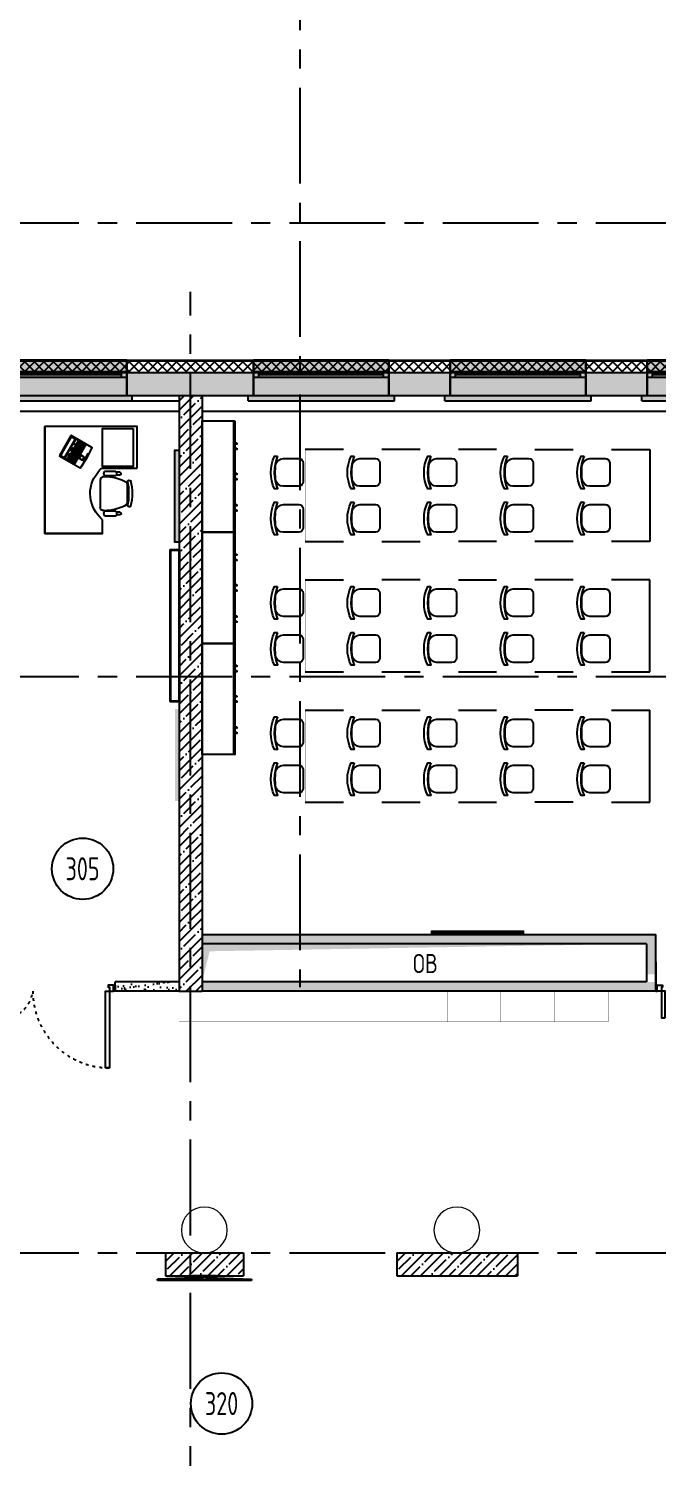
# Model space of a CAD drawing. Header units: millimetres. Extents: x -9318 to 9016603, y 0 to 838141.
# Drawn here: x 95863 to 104070, y 408905 to 427543 of the extents above; entities that cross this region are included whole.
import ezdxf
from ezdxf import colors
from ezdxf.entities.mleader import LeaderData, LeaderLine
from ezdxf.enums import TextEntityAlignment as Align
from ezdxf.math import Vec2, Vec3

# ---------------------------------------------------------------- set-up
doc = ezdxf.new("R2010")
doc.units = ezdxf.units.MM
for name, pattern in [('ACAD_ISO03W100', [30, 12, -18]), ('ADSK_Скрыто', [6, 3, -3]), ('CENTER', [2, 1.25, -0.25, 0.25, -0.25])]:
    doc.linetypes.add(name, pattern=pattern)
for name, color, linetype, lineweight in [('АР_Номер помещения', 1, 'Continuous', 25), ('ТХ_мебель передв', 250, 'Continuous', 13), ('ТХ_ОСНОВНОЙ', 103, 'Continuous', 25)]:
    doc.layers.add(name, color=color, linetype=linetype, lineweight=lineweight)
doc.styles.add('ICOCPEUR', font='isocpeur.ttf')
doc.styles.add('ISOCPEUR', font='isocpeur.ttf', dxfattribs={"width": 0.7})
pattern_1 = [(50, (5759.64, 336407.27), (215.17805, -18.82564), [22.5, -247.5]), (355, (5759.64, 336407.27), (-41.6254, 225.65764), [18, -198]), (100.45144, (5777.57, 336405.7), (173.55265, 206.832), [19.12206, -210.34263]), (46.1842, (5759.64, 336467.27), (320.1724, -49.6558), [33.75, -371.25]), (96.63564, (5786.32, 336463.14), (280.3986, 292.2356), [28.6831, -315.5141]), (351.18416, (5759.64, 336467.27), (280.3986, 292.2356), [27, -297]), (21, (5789.64, 336452.27), (179.07212, -120.78567), [22.5, -247.5]), (326, (5789.64, 336452.27), (72.9946, 217.545), [18, -198]), (71.45144, (5804.56, 336442.2), (252.0667, 96.75935), [19.12206, -210.34263]), (37.5, (5759.64, 336407.274), (3.647957, 99.868156), [0, -195.6, 0, -201, 0, -198.75]), (7.5, (5759.64, 336407.27), (78.92086, 118.32351), [0, -114.6, 0, -191.1, 0, -75.75]), (327.5, (5692.74, 336407.274), (160.14673, -6.76646), [0, -75, 0, -234, 0, -310.5]), (317.5, (5662.74, 336407.27), (174.95585, 30.0315), [0, -97.5, 0, -155.4, 0, -220.5])]

# ---------------------------------------------------------------- blocks, each defined once
blk = doc.blocks.new('Полуторная_на лестницу')
at = {"color": 8}
for points in [[(75, 80), (75, 1080), (125, 1080), (125, 80)], [(1375, 430), (1375, 80), (1425, 80), (1425, 430)]]:
    blk.add_lwpolyline(points, close=True, dxfattribs=at)
for points in [[(0, 0), (0, 80), (20, 80), (20, 0), (0, 0)], [(20, 80), (20, 0), (90, 0), (90, 30), (75, 30), (75, 80), (20, 80)], [(1480, 80), (1480, 0), (1410, 0), (1410, 30), (1425, 30), (1425, 80), (1480, 80)], [(1500, 0), (1500, 80), (1480, 80), (1480, 0), (1500, 0)]]:
    blk.add_lwpolyline(points, dxfattribs=at)
at = {"color": 8, "linetype": 'ACAD_ISO03W100', "ltscale": 3}
for centre, radius, start, end in [((75, 80), 1000, 0, 90), ((1465, 40), 392, 95.9075, 174.0925)]:
    blk.add_arc(centre, radius, start, end, dxfattribs=at)
blk = doc.blocks.new('*U567')
h = blk.add_hatch(color=8)
h.dxf.hatch_style = 1
h.paths.add_polyline_path([(-1840, -310), (70, -310), (70, -240), (0, -240), (0, 220), (-1770, 220), (-1770, -240), (-1840, -240)])
at = {"color": 8, "lineweight": 30}
for p, q in [((-1770, -240), (-1770, 220)), ((0, -240), (0, 220))]:
    blk.add_line(p, q, dxfattribs=at)
at = {"color": 8}
for p, q in [((0, 220), (-1770, 220)), ((-1770, 70), (0, 70)), ((-1770, 0), (0, 0)), ((-1700, 0), (-1700, 70)), ((-1700, 35), (-70, 35)), ((-70, 0), (-70, 70)), ((-1840, -310), (-1840, -240)), ((-1840, -240), (-1770, -240)), ((-1840, -310), (70, -310)), ((0, -240), (70, -240)), ((70, -310), (70, -240))]:
    blk.add_line(p, q, dxfattribs=at)
blk = doc.blocks.new('*U568')
h = blk.add_hatch(color=8)
h.dxf.hatch_style = 1
h.paths.add_polyline_path([(-1840, -310), (70, -310), (70, -240), (0, -240), (0, 220), (-1770, 220), (-1770, -240), (-1840, -240)])
at = {"color": 8, "lineweight": 30}
for p, q in [((-1770, -240), (-1770, 220)), ((0, -240), (0, 220))]:
    blk.add_line(p, q, dxfattribs=at)
at = {"color": 8}
for p, q in [((0, 220), (-1770, 220)), ((-1770, 70), (0, 70)), ((-1770, 0), (0, 0)), ((-1700, 0), (-1700, 70)), ((-1700, 35), (-70, 35)), ((-70, 0), (-70, 70)), ((-1840, -310), (-1840, -240)), ((-1840, -240), (-1770, -240)), ((-1840, -310), (70, -310)), ((0, -240), (70, -240)), ((70, -310), (70, -240))]:
    blk.add_line(p, q, dxfattribs=at)
blk = doc.blocks.new('*U569')
h = blk.add_hatch(color=8)
h.dxf.hatch_style = 1
h.paths.add_polyline_path([(-1840, -310), (70, -310), (70, -240), (0, -240), (0, 220), (-1770, 220), (-1770, -240), (-1840, -240)])
at = {"color": 8, "lineweight": 30}
for p, q in [((-1770, -240), (-1770, 220)), ((0, -240), (0, 220))]:
    blk.add_line(p, q, dxfattribs=at)
at = {"color": 8}
for p, q in [((0, 220), (-1770, 220)), ((-1770, 70), (0, 70)), ((-1770, 0), (0, 0)), ((-1700, 0), (-1700, 70)), ((-1700, 35), (-70, 35)), ((-70, 0), (-70, 70)), ((-1840, -310), (-1840, -240)), ((-1840, -240), (-1770, -240)), ((-1840, -310), (70, -310)), ((0, -240), (70, -240)), ((70, -310), (70, -240))]:
    blk.add_line(p, q, dxfattribs=at)
blk = doc.blocks.new('*U570')
h = blk.add_hatch(color=8)
h.dxf.hatch_style = 1
h.paths.add_polyline_path([(-1840, -310), (70, -310), (70, -240), (0, -240), (0, 220), (-1770, 220), (-1770, -240), (-1840, -240)])
at = {"color": 8, "lineweight": 30}
for p, q in [((-1770, -240), (-1770, 220)), ((0, -240), (0, 220))]:
    blk.add_line(p, q, dxfattribs=at)
at = {"color": 8}
for p, q in [((0, 220), (-1770, 220)), ((-1770, 70), (0, 70)), ((-1770, 0), (0, 0)), ((-1700, 0), (-1700, 70)), ((-1700, 35), (-70, 35)), ((-70, 0), (-70, 70)), ((-1840, -310), (-1840, -240)), ((-1840, -240), (-1770, -240)), ((-1840, -310), (70, -310)), ((0, -240), (70, -240)), ((70, -310), (70, -240))]:
    blk.add_line(p, q, dxfattribs=at)
blk = doc.blocks.new('*U485')
at = {"layer": 'АР_Номер помещения', "color": 8}
blk.add_circle((1894, -4020), 400, dxfattribs=at)
at = {"color": 8, "style": 'ISOCPEUR', "width": 0.7, "flags": 1}
blk.add_attdef('КАТЕГОРИЯ', (-499, -2092), '', height=250, dxfattribs=at)
at = {"layer": 'АР_Номер помещения', "color": 8, "style": 'ISOCPEUR', "width": 0.7}
blk.add_attdef('НОМЕР_ПОМЕЩЕНИЯ', text='', height=300, dxfattribs=at).set_placement((1894, -4020), align=Align.MIDDLE_CENTER)
blk = doc.blocks.new('*U483')
at = {"layer": 'АР_Номер помещения', "color": 8}
blk.add_circle((-18270, 7006), 400, dxfattribs=at)
at = {"color": 8, "style": 'ISOCPEUR', "width": 0.7, "flags": 1}
blk.add_attdef('КАТЕГОРИЯ', (-499, -2092), '', height=250, dxfattribs=at)
at = {"layer": 'АР_Номер помещения', "color": 8, "style": 'ISOCPEUR', "width": 0.7}
blk.add_attdef('НОМЕР_ПОМЕЩЕНИЯ', text='', height=300, dxfattribs=at).set_placement((-18270, 7006), align=Align.MIDDLE_CENTER)
blk = doc.blocks.new('_DotSmall')
at = {"color": 8, "linetype": 'ByBlock', "const_width": 0.5}
blk.add_lwpolyline([(-0.0625, 0, 1), (0.0625, 0, 1)], format="xyb", close=True, dxfattribs=at)
blk = doc.blocks.new('A$C3da1b1ea')
at = {"color": 8, "lineweight": 0}
blk.add_lwpolyline([(0, 0), (50, 0), (50, -1200), (0, -1200), (0, 0)], dxfattribs=at)
blk = doc.blocks.new('У018')
at = {"layer": 'ТХ_мебель передв', "color": 8, "ltscale": 100, "const_width": 2}
blk.add_lwpolyline([(94750, 82280), (95250, 82280), (95250, 81080), (94750, 81080)], close=True, dxfattribs=at)
blk = doc.blocks.new('тумба под доской')
at = {"color": 8}
for points in [[(-1451, -426), (0, -426), (0, 0), (-1451, 0)], [(-1165, -453), (-1149, -453), (-1149, -426), (-1165, -426)], [(-1096, -453), (-1080, -453), (-1080, -426), (-1096, -426)], [(-768, -453), (-752, -453), (-752, -426), (-768, -426)], [(-699, -453), (-683, -453), (-683, -426), (-699, -426)], [(-360, -453), (-344, -453), (-344, -426), (-360, -426)], [(-291, -453), (-275, -453), (-275, -426), (-291, -426)]]:
    blk.add_lwpolyline(points, close=True, dxfattribs=at)
blk.add_lwpolyline([(-1451, -410), (0, -410)], dxfattribs=at)
blk = doc.blocks.new('laptop')
at = {"color": 8}
for p, q in [((-150, 325), (-155, 323)), ((-150, 325), (-155, 323)), ((-155, 323), (-155, 10)), ((-155, 323), (-155, 10)), ((-150, 313), (-155, 311)), ((155, 248), (-155, 248)), ((0, 326), (-150, 325)), ((0, 326), (-150, 325)), ((0, 314), (-150, 313)), ((-147, 210), (-147, 234)), ((-147, 210), (-147, 100)), ((147, 210), (-147, 210)), ((-147, 210), (-72, 210)), ((-130, 194), (-147, 194)), ((147, 192), (-147, 192)), ((-143, 309), (-140, 310)), ((-143, 254), (-143, 309)), ((-140, 253), (-143, 254)), ((-140, 310), (140, 310)), ((140, 253), (-140, 253)), ((-138, 192), (-138, 173)), ((-137, 244), (-96, 244)), ((-130, 210), (-130, 194)), ((-128, 210), (-128, 194)), ((76, 194), (-128, 194)), ((-119, 192), (-119, 173)), ((-111, 210), (-111, 194)), ((-99, 192), (-99, 173)), ((-94, 210), (-94, 194)), ((-68, 219), (-92, 243)), ((-80, 192), (-80, 173)), ((-77, 210), (-77, 194)), ((-60, 210), (-60, 194)), ((-60, 192), (-60, 173)), ((-43, 210), (-43, 194)), ((-41, 192), (-41, 173)), ((-26, 210), (-26, 194)), ((-19, 242), (-21, 242)), ((-21, 242), (-21, 237)), ((-21, 237), (-19, 237)), ((-21, 226), (-21, 220)), ((21, 226), (-21, 226)), ((-21, 220), (21, 220)), ((-21, 192), (-21, 173)), ((-19, 237), (-19, 242)), ((-9, 210), (-9, 194)), ((-6, 242), (-8, 242)), ((-8, 242), (-8, 237)), ((-8, 237), (-6, 237)), ((-6, 237), (-6, 242)), ((-2, 192), (-2, 173)), ((150, 325), (0, 326)), ((150, 325), (0, 326)), ((150, 313), (0, 314)), ((8, 242), (6, 242)), ((6, 242), (6, 237)), ((6, 237), (8, 237)), ((8, 237), (8, 242)), ((8, 210), (8, 194)), ((18, 192), (18, 173)), ((21, 242), (19, 242)), ((19, 242), (19, 237)), ((19, 237), (21, 237)), ((21, 237), (21, 242)), ((21, 220), (21, 226)), ((25, 210), (25, 194)), ((37, 192), (37, 173)), ((42, 210), (42, 194)), ((57, 192), (57, 173)), ((59, 210), (59, 194)), ((68, 219), (92, 243)), ((69, 210), (69, 211)), ((69, 210), (69, 211)), ((147, 210), (69, 210)), ((76, 210), (76, 194)), ((76, 192), (76, 173)), ((79, 210), (79, 194)), ((147, 194), (79, 194)), ((96, 244), (137, 244)), ((96, 210), (96, 194)), ((96, 192), (96, 173)), ((113, 210), (113, 194)), ((129, 192), (129, 100)), ((130, 210), (130, 194)), ((140, 310), (143, 309)), ((143, 254), (140, 253)), ((143, 309), (143, 254)), ((147, 234), (147, 210)), ((147, 210), (147, 100)), ((155, 323), (150, 325)), ((155, 323), (150, 325)), ((155, 311), (150, 313)), ((155, 10), (155, 323)), ((155, 10), (155, 323)), ((-155, 10), (-155, 8)), ((-155, 8), (-152, 5)), ((-152, 5), (-150, 5)), ((-150, 5), (0, 0)), ((147, 173), (-147, 173)), ((147, 155), (-147, 155)), ((147, 137), (-147, 137)), ((147, 118), (-147, 118)), ((147, 100), (-147, 100)), ((-129, 173), (-129, 155)), ((-123, 155), (-123, 137)), ((-123, 118), (-123, 100)), ((-114, 137), (-114, 118)), ((-110, 173), (-110, 155)), ((-103, 155), (-103, 137)), ((-98, 118), (-98, 100)), ((-94, 137), (-94, 118)), ((-90, 173), (-90, 155)), ((-84, 155), (-84, 137)), ((-75, 137), (-75, 118)), ((-74, 118), (-74, 100)), ((-71, 173), (-71, 155)), ((-64, 155), (-64, 137)), ((-59, 14), (-59, 1)), ((59, 14), (-59, 14)), ((-59, 1), (-59, 14)), ((-59, 14), (59, 14)), ((-55, 137), (-55, 118)), ((-55, 118), (-55, 100)), ((-51, 173), (-51, 155)), ((-45, 155), (-45, 137)), ((-36, 137), (-36, 118)), ((-32, 173), (-32, 155)), ((-25, 155), (-25, 137)), ((-16, 137), (-16, 118)), ((-12, 173), (-12, 155)), ((-6, 155), (-6, 137)), ((0, 0), (150, 5)), ((3, 137), (3, 118)), ((7, 173), (7, 155)), ((9, 118), (9, 100)), ((14, 155), (14, 137)), ((23, 137), (23, 118)), ((27, 173), (27, 155)), ((29, 118), (29, 100)), ((33, 155), (33, 137)), ((42, 137), (42, 118)), ((46, 173), (46, 155)), ((48, 118), (48, 100)), ((53, 155), (53, 137)), ((59, 1), (59, 14)), ((59, 14), (59, 1)), ((62, 137), (62, 118)), ((66, 173), (66, 155)), ((68, 118), (68, 100)), ((72, 155), (72, 137)), ((81, 137), (81, 118)), ((85, 173), (85, 155)), ((87, 118), (87, 100)), ((90, 118), (90, 100)), ((92, 155), (92, 137)), ((105, 173), (105, 155)), ((109, 137), (109, 100)), ((150, 5), (153, 6)), ((153, 6), (155, 8)), ((155, 8), (155, 10))]:
    blk.add_line(p, q, dxfattribs=at)
blk.add_lwpolyline([(-52, 79), (-4, 79), (-4, 39), (-52, 39)], close=True, dxfattribs=at)
for centre, radius, start, end in [((-137, 234), 10, 90, 180), ((-96, 239), 5, 45, 90), ((-72, 215), 5, 270, 45), ((72, 215), 5, 135, 236.1175), ((96, 239), 5, 90, 135), ((137, 234), 10, 0, 90), ((-150, 10), 5, 180, 266.4167), ((0, 2405), 2405, 266.4167, 273.5833), ((150, 10), 5, 273.5833, 0)]:
    blk.add_arc(centre, radius, start, end, dxfattribs=at)
blk = doc.blocks.new('мваи')
at = {"color": 8}
for points in [[(95699, 222916), (95154, 222916), (95154, 221715), (96551, 221715), (96551, 222466), (96371, 222466)], [(95699, 222456), (95699, 222916)], [(95741, 222641), (95741, 222493)], [(95752, 222694), (95752, 222646)], [(95789, 222694), (95789, 222646)], [(95800, 222641), (95800, 222493)], [(96260, 222641), (96260, 222493)], [(96271, 222694), (96271, 222646)], [(96308, 222694), (96308, 222646)], [(96324, 222641), (96324, 222493)], [(96551, 222466), (96551, 221715), (95154, 221715)]]:
    blk.add_lwpolyline(points, dxfattribs=at)
blk.add_lwpolyline([(95180, 222864), (95678, 222864), (95678, 222466), (95180, 222466)], close=True, dxfattribs=at)
blk.add_lwpolyline([(96250, 222482, 0.127479), (96170, 222789, 0.028308), (95890, 222789, 0.127479), (95810, 222482, 0.416667), (95858, 222435), (96207, 222435)], format="xyb", dxfattribs=at)
for centre, radius, start, end in [((96030, 222190), 667, 75.9812, 104.0188), ((96030, 221982), 829, 78.7648, 101.2352)]:
    blk.add_arc(centre, radius, start, end, dxfattribs=at)
for points in [[(95868, 222795), (95858, 222800), (95852, 222821), (95863, 222832)], [(95863, 222832), (95863, 222837), (95868, 222837), (95868, 222837)], [(96191, 222837), (96202, 222832), (96207, 222816), (96197, 222800)], [(96197, 222800), (96197, 222800), (96197, 222795), (96191, 222795)], [(95741, 222641), (95757, 222652), (95778, 222652), (95800, 222641)], [(95752, 222694), (95757, 222705), (95768, 222710), (95778, 222705)], [(95778, 222705), (95784, 222699), (95784, 222699), (95789, 222694)], [(96260, 222641), (96281, 222652), (96302, 222652), (96324, 222641)], [(96271, 222694), (96276, 222705), (96292, 222710), (96302, 222705)], [(96302, 222705), (96302, 222699), (96308, 222699), (96308, 222694)], [(95757, 222403), (95736, 222419), (95715, 222435), (95699, 222456)], [(95800, 222493), (95778, 222482), (95757, 222482), (95741, 222493)], [(96371, 222466), (96218, 222281), (95942, 222249), (95757, 222403)], [(96250, 222482), (96255, 222456), (96234, 222435), (96207, 222435)], [(96324, 222493), (96302, 222482), (96281, 222482), (96260, 222493)]]:
    blk.add_open_spline(points, degree=3, dxfattribs=at)
at = {"color": 8, "rotation": 150}
blk.add_blockref('laptop', (95567, 222259), dxfattribs=at)
blk = doc.blocks.new('Стул парты')
at = {"color": 8}
for points in [[(-95, -360, -0.36493), (-180, -259), (-180, -58, -0.414078), (-122, 0), (122, 0, -0.414078), (180, -58), (180, -259, -0.36493), (95, -360, -0.041656)], [(-212, -334, 0.203875), (217, -334), (217, -374, -0.227009), (-212, -374)]]:
    blk.add_lwpolyline(points, format="xyb", close=True, dxfattribs=at)
blk = doc.blocks.new('шк. информатор')
at = {"layer": 'ТХ_ОСНОВНОЙ', "color": 8}
for p, q in [((13545, 20289), (13561, 20753)), ((13561, 20753), (13581, 20753)), ((13571, 20753), (13571, 19527)), ((13581, 20753), (13581, 19527)), ((13524, 20297), (13520, 20297)), ((13520, 20297), (13520, 19984)), ((13524, 20284), (13524, 20297)), ((13533, 20297), (13528, 20297)), ((13528, 20284), (13528, 20297)), ((13533, 19984), (13533, 20297)), ((13533, 20289), (13557, 20289)), ((13557, 20279), (13533, 20279)), ((13551, 20227), (13551, 20165)), ((13564, 20227), (13551, 20227)), ((13551, 20165), (13564, 20165)), ((13554, 20227), (13554, 20165)), ((13556, 20227), (13556, 20165)), ((13559, 20227), (13559, 20165)), ((13561, 20227), (13561, 20165)), ((13564, 20227), (13564, 20165)), ((13520, 19984), (13524, 19984)), ((13524, 19984), (13520, 19984)), ((13528, 19997), (13528, 19984)), ((13528, 19984), (13533, 19984)), ((13533, 19984), (13528, 19984)), ((13557, 20002), (13533, 20002)), ((13533, 19992), (13557, 19992)), ((13533, 19992), (13557, 19992)), ((13545, 19992), (13561, 19527)), ((13551, 20053), (13551, 20116)), ((13551, 20116), (13564, 20116)), ((13564, 20053), (13551, 20053)), ((13554, 20053), (13554, 20116)), ((13556, 20053), (13556, 20116)), ((13559, 20053), (13559, 20116)), ((13561, 20053), (13561, 20116)), ((13564, 20053), (13564, 20116)), ((13581, 19527), (13561, 19527))]:
    blk.add_line(p, q, dxfattribs=at)
for points in [[(13528, 19987), (13520, 20294)], [(13524, 20140), (13520, 19987)], [(13532, 19987), (13524, 20294)], [(13528, 20294), (13526, 20214)], [(13532, 20294), (13529, 20116)], [(13526, 20067), (13524, 19987)], [(13524, 19984), (13524, 19997)]]:
    blk.add_lwpolyline(points, dxfattribs=at)
for points in [[(13557, 20289, -1.032034), (13557, 20279)], [(13557, 19992, 1.032034), (13557, 20002)]]:
    blk.add_lwpolyline(points, format="xyb", dxfattribs=at)
for centre, radius in [((13522, 20294), 2), ((13526, 20140), 2.62), ((13526, 20140), 2), ((13530, 20294), 2), ((13557, 20284), 5), ((13522, 19987), 2), ((13522, 19987), 2), ((13530, 19987), 2), ((13530, 19987), 2), ((13557, 19997), 5)]:
    blk.add_circle(centre, radius, dxfattribs=at)
at = {"layer": 'ТХ_ОСНОВНОЙ', "color": 8, "extrusion": (0, 0, -1)}
for major_axis, start_param, end_param in [((-1285, 1285), -0.785398, -0.709205), ((-1285, -1285), 0.709205, 0.785398)]:
    blk.add_ellipse((15355, 20140), major_axis=major_axis, ratio=1, start_param=start_param, end_param=end_param, dxfattribs=at)
blk = doc.blocks.new('У101')
at = {"layer": 'ТХ_мебель передв', "color": 8, "const_width": 2}
blk.add_lwpolyline([(341448, -227858), (342148, -227858), (342148, -228258), (341448, -228258)], close=True, dxfattribs=at)
blk = doc.blocks.new('У012')
at = {"layer": 'ТХ_мебель передв', "color": 8}
blk.add_open_spline([(-181454, 44964, -1), (-181454, 44799, -1), (-181586, 44667, -1), (-181750, 44667, -1), (-181920, 44667, -1), (-182052, 44799, -1), (-182052, 44964, -1), (-182052, 45133, -1), (-181920, 45265, -1), (-181750, 45265, -1), (-181586, 45265, -1), (-181454, 45133, -1), (-181454, 44964, -1)], degree=3, knots=[0, 0, 0, 0, 1, 1, 1, 2, 2, 2, 3, 3, 3, 4, 4, 4, 4], dxfattribs=at)

msp = doc.modelspace()

# ---------------------------------------------------------------- hatches: boundary and pattern name
at = {"ltscale": 100}
h = msp.add_hatch(dxfattribs=at)
h.set_pattern_fill('ANSI37', color=256, scale=700)
h.set_pattern_definition([(45, (-881264.54, 440766.49), (-61.871843, 61.871843), []), (135, (-881264.54, 440766.49), (-61.871843, -61.871843), [])])
h.paths.add_polyline_path([(78661.91, 438782.96), (81791.91, 438782.96), (81791.91, 435852.96), (84912.07, 435852.96), (84912.07, 427832.96), (81111.91, 427832.96), (81111.91, 427702.96), (75721.91, 427702.96), (75721.91, 419092.96), (80697.1, 419092.96), (80697.1, 423057.96), (115497.1, 423057.96), (115497.1, 419092.96), (125997.1, 419092.96), (125997.1, 401222.96), (132347.11, 401222.96), (132347.08, 391512.96), (119247.1, 391512.96), (119247.1, 397862.96), (111367.1, 397862.96), (111367.1, 403052.96), (102831.79, 403052.96), (102831.79, 402652.96), (102981.79, 402652.96), (102981.79, 402902.96), (111217.1, 402902.96), (111217.1, 397712.96), (119097.1, 397712.96), (119097.1, 391362.96), (132497.08, 391362.96), (132497.11, 401372.96), (126147.1, 401372.96), (126147.1, 419242.96), (115647.1, 419242.96), (115647.1, 423207.96), (80547.1, 423207.96), (80547.1, 419242.96), (75871.91, 419242.96), (75871.91, 427552.96), (81261.91, 427552.96), (81261.91, 427682.96), (85062.07, 427682.96), (85062.07, 436002.96), (81941.91, 436002.96), (81941.91, 438932.96), (78811.91, 438932.96), (78811.91, 439351.77), (78666.33, 439351.77)])
h = msp.add_hatch(dxfattribs=at)
h.set_pattern_fill('ANSI35', color=256, scale=700)
h.set_pattern_definition([(45, (-887755.71, 501612.85), (-123.743687, 123.743687), []), (45, (-887631.97, 501612.85), (-123.743687, 123.743687), [218.75, -43.75, 0, -43.75])])
h.paths.add_polyline_path([(115197.1, 423057.96), (80697.1, 423057.96), (80697.1, 419092.96), (80697.1, 418892.96), (80697.1, 411572.96), (80797.1, 411572.96), (80797.1, 410315.44), (80997.1, 410315.44), (80997.1, 411272.96), (84752.1, 411272.96), (84752.1, 410090.44), (84952.1, 410090.44), (84952.1, 411272.96), (95649.1, 411272.96), (95649.1, 411572.96), (80997.1, 411572.96), (80997.1, 422757.96), (115197.1, 422757.96)])
h = msp.add_hatch(dxfattribs=at)
h.set_pattern_fill('ANSI35', color=256, scale=700)
h.set_pattern_definition([(45, (-876375.71, 513547.5), (-123.743687, 123.743687), []), (45, (-876251.97, 513547.5), (-123.743687, 123.743687), [218.75, -43.75, 0, -43.75])])
h.paths.add_polyline_path([(98127.06, 422757.96), (97827.13, 422757.95), (97827.1, 414987.6), (98127.02, 414987.61)])
h = msp.add_hatch(color=256)
h.dxf.hatch_style = 1
h.paths.add_polyline_path([(97827.1, 422041.76), (97774.16, 422041.76), (97774.16, 420841.76), (97827.1, 420841.76)])
h = msp.add_hatch(color=256)
h.dxf.hatch_style = 1
h.paths.add_polyline_path([(97774.16, 417468.27), (97827.1, 417468.27), (97827.1, 418667.02), (97774.16, 418667.02)])
h = msp.add_hatch(dxfattribs=at)
h.set_pattern_fill('AR-CONC', color=256, scale=30)
h.set_pattern_definition([(50, (5759.64, 336507.27), (215.17805, -18.82564), [22.5, -247.5]), (355, (5759.64, 336507.27), (-41.6254, 225.65764), [18, -198]), (100.45144, (5777.57, 336505.7), (173.55265, 206.832), [19.12206, -210.34263]), (46.1842, (5759.64, 336567.27), (320.1724, -49.6558), [33.75, -371.25]), (96.63564, (5786.32, 336563.14), (280.3986, 292.2356), [28.6831, -315.5141]), (351.18416, (5759.64, 336567.27), (280.3986, 292.2356), [27, -297]), (21, (5789.64, 336552.27), (179.07212, -120.78567), [22.5, -247.5]), (326, (5789.64, 336552.27), (72.9946, 217.545), [18, -198]), (71.45144, (5804.56, 336542.2), (252.0667, 96.75935), [19.12206, -210.34263]), (37.5, (5759.64, 336507.274), (3.647957, 99.868156), [0, -195.6, 0, -201, 0, -198.75]), (7.5, (5759.64, 336507.27), (78.92086, 118.32351), [0, -114.6, 0, -191.1, 0, -75.75]), (327.5, (5692.74, 336507.274), (160.14673, -6.76646), [0, -75, 0, -234, 0, -310.5]), (317.5, (5662.74, 336507.27), (174.95585, 30.0315), [0, -97.5, 0, -155.4, 0, -220.5])])
h.paths.add_polyline_path([(104048.4, 415725.74), (98523.01, 415725.74), (98523.01, 415605.74), (103928.4, 415605.74), (103928.4, 415207.6), (104048.4, 415207.6)])
h.paths.add_polyline_path([(98523.01, 415725.74), (98127.03, 415725.74), (98127.03, 415605.74), (98523.01, 415605.74)])
at = {"linetype": 'ADSK_Скрыто', "lineweight": 9}
msp.add_hatch(color=256, dxfattribs=at).paths.add_polyline_path([(98127.03, 415107.64), (98227.03, 415507.64), (103918.4, 415605.74), (98127.03, 415607.64)])
at = {"ltscale": 100}
h = msp.add_hatch(dxfattribs=at)
h.set_pattern_fill('AR-CONC', color=256, scale=30)
h.set_pattern_definition(pattern_1)
h.paths.add_polyline_path([(97827.1, 415047.6), (97827.09, 415107.6), (96993.39, 415107.47), (96993.39, 414987.47), (96993.4, 414987.47), (96993.39, 414987.44), (96993.39, 415107.47), (96993.38, 415107.47), (96993.4, 414987.47), (97827.1, 414987.6)])
h = msp.add_hatch(dxfattribs=at)
h.set_pattern_fill('AR-CONC', color=256, scale=30)
h.set_pattern_definition(pattern_1)
h.paths.add_polyline_path([(104048.47, 415107.58), (98127.02, 415107.58), (98127.02, 414987.58), (104048.33, 414987.58)])
h = msp.add_hatch(dxfattribs=at)
h.set_pattern_fill('ANSI35', color=256, scale=700)
h.set_pattern_definition([(45, (-877083.71, 509832.85), (-123.743687, 123.743687), []), (45, (-876959.97, 509832.85), (-123.743687, 123.743687), [218.75, -43.75, 0, -43.75])])
h.paths.add_polyline_path([(98669.1, 411572.96), (97649.1, 411572.96), (97649.1, 411272.96), (98669.1, 411272.96)])
h = msp.add_hatch(dxfattribs=at)
h.set_pattern_fill('ANSI35', color=256, scale=700)
h.set_pattern_definition([(45, (-874063.71, 509832.85), (-123.743687, 123.743687), []), (45, (-873939.97, 509832.85), (-123.743687, 123.743687), [218.75, -43.75, 0, -43.75])])
h.paths.add_polyline_path([(102242.1, 411572.96), (100669.1, 411572.96), (100669.1, 411272.96), (102242.1, 411272.96)])

# ---------------------------------------------------------------- linework, layer by layer
at = {"linetype": 'CENTER', "ltscale": 1000}
for p, q in [((99402.03, 470770.43), (99402.03, 415038.08)), ((51268.34, 425007.96), (134446.74, 425007.96)), ((97977.1, 389801.69), (97977.1, 424109.16)), ((51268.34, 422757.96), (134446.74, 422757.96)), ((51268.34, 419092.96), (134865.51, 419092.96)), ((51268.34, 411572.96), (134865.51, 411572.96))]:
    msp.add_line(p, q, dxfattribs=at)
at = {"ltscale": 100}
for p, q in [((80537.1, 423217.96), (115657.1, 423217.96)), ((80547.1, 423207.96), (115647.1, 423207.96)), ((80697.1, 423057.96), (115497.1, 423057.96)), ((80997.1, 422757.96), (115197.1, 422757.96)), ((97827.1, 422757.96), (97827.1, 414987.6)), ((98127.1, 422757.96), (98127.02, 414987.6)), ((89562.1, 422554.46), (97827.1, 422554.4)), ((97217.1, 422687.91), (97827.1, 422687.91)), ((98127.09, 422554.46), (106372.1, 422554.4)), ((104048.4, 415107.6), (104048.4, 415725.74)), ((104048.4, 415371.73), (104048.4, 415061.6)), ((97827.1, 414987.6), (98127.1, 414987.6)), ((97649.1, 411572.96), (98669.1, 411572.96)), ((97649.1, 411572.96), (97649.1, 411272.96)), ((98669.1, 411572.96), (98669.1, 411272.96)), ((100669.1, 411572.96), (102242.1, 411572.96)), ((100669.1, 411572.96), (100669.1, 411272.96)), ((102242.1, 411572.96), (102242.1, 411272.96)), ((97649.1, 411272.96), (98669.1, 411272.96)), ((100669.1, 411272.96), (102242.1, 411272.96))]:
    msp.add_line(p, q, dxfattribs=at)
for p, q in [((99972.22, 422054.4), (99472.22, 422054.4)), ((100972.22, 422054.4), (100472.22, 422054.4)), ((101972.22, 422054.4), (101472.22, 422054.4)), ((102472.22, 422054.4), (102972.22, 422054.4)), ((103472.22, 422054.4), (103972.22, 422054.4)), ((103972.22, 422054.4), (103972.22, 420854.4)), ((99472.22, 420854.4), (99972.22, 420854.4)), ((100472.22, 420854.4), (100972.22, 420854.4)), ((101972.22, 420854.4), (101472.22, 420854.4)), ((102972.22, 420854.4), (102472.22, 420854.4)), ((103972.22, 420854.4), (103472.22, 420854.4)), ((99472.22, 420354.4), (99972.22, 420354.4)), ((100972.22, 420354.4), (100472.22, 420354.4)), ((101472.22, 420354.4), (101972.22, 420354.4)), ((102972.22, 420354.4), (102472.22, 420354.4)), ((103972.22, 420354.4), (103472.22, 420354.4)), ((103972.22, 419154.4), (103972.22, 420354.4)), ((99472.22, 419154.4), (99972.22, 419154.4)), ((100472.22, 419154.4), (100972.22, 419154.4)), ((101472.22, 419154.4), (101972.22, 419154.4)), ((102472.22, 419154.4), (102972.22, 419154.4)), ((103472.22, 419154.4), (103972.22, 419154.4)), ((99472.22, 418654.4), (99972.22, 418654.4)), ((100472.22, 418654.4), (100972.22, 418654.4)), ((101472.22, 418654.4), (101972.22, 418654.4)), ((102972.22, 418654.4), (102472.22, 418654.4)), ((103472.22, 418654.4), (103972.22, 418654.4)), ((103972.22, 417454.4), (103972.22, 418654.4)), ((99472.22, 417454.4), (99972.22, 417454.4)), ((100472.22, 417454.4), (100972.22, 417454.4)), ((101472.22, 417454.4), (101972.22, 417454.4)), ((102972.22, 417454.4), (102472.22, 417454.4)), ((103472.22, 417454.4), (103972.22, 417454.4))]:
    msp.add_line(p, q)
msp.add_lwpolyline([(97827.1, 420841.76), (97774.16, 420841.76), (97774.16, 422041.76), (97827.1, 422041.76)], close=True)
at = {"lineweight": 35}
msp.add_lwpolyline([(97827.1, 418767.02), (97715.85, 418767.02), (97715.85, 420741.76), (97827.1, 420741.76)], close=True, dxfattribs=at)
at = {"ltscale": 100}
for points in [[(98127.03, 415725.74), (104048.4, 415725.74)], [(103928.4, 415605.74), (98127.03, 415605.74)], [(103928.4, 415605.74), (103928.4, 415107.58)], [(96993.38, 414987.6), (96993.38, 415107.6)], [(97827.1, 415107.6), (96993.38, 415107.6)], [(103928.4, 415107.58), (98127.1, 415107.58)], [(104048.4, 414987.58), (104048.4, 415107.58)], [(97827.1, 414987.6), (96993.4, 414987.6)], [(104048.4, 414987.58), (98127.1, 414987.6)]]:
    msp.add_lwpolyline(points, dxfattribs=at)
at = {"const_width": 50}
msp.add_lwpolyline([(102322.22, 415750.74), (101122.22, 415750.74)], dxfattribs=at)

# ---------------------------------------------------------------- block references
for name, p in [('*U570', (97147.1, 422997.96)), ('*U569', (100567.1, 422997.96)), ('*U568', (103137.1, 422997.96)), ('*U567', (105707.1, 422997.96)), ('У018', (4722.16, 339774.21)), ('У018', (5722.16, 339774.21)), ('У018', (6722.16, 339774.21)), ('У018', (7722.16, 339774.21)), ('У018', (8722.16, 339774.21)), ('У018', (4722.16, 338074.21)), ('У018', (5722.16, 338074.21)), ('У018', (6722.16, 338074.21)), ('У018', (7722.16, 338074.21)), ('У018', (8722.16, 338074.21)), ('У018', (4722.16, 336374.21)), ('У018', (5722.16, 336374.21)), ('У018', (6722.16, 336374.21)), ('У018', (7722.16, 336374.21)), ('У018', (8722.16, 336374.21)), ('У101', (-243620.81, 642845.38)), ('У101', (-242920.81, 642845.38)), ('У101', (-242220.81, 642845.37)), ('У101', (-241520.81, 642845.37)), ('У101', (-240820.81, 642845.37)), ('У101', (-240120.81, 642845.37)), ('У101', (-239420.81, 642845.36)), ('У101', (-238720.81, 642845.36)), ('У012', (279909.45, 366905.76, 0.56)), ('У012', (283205.95, 366905.76, 0.56))]:
    msp.add_blockref(name, p)
for name, p, rotation in [('мваи', (-125637.24, 517508.07), 270), ('Стул парты', (99447.22, 421754.4), 270), ('Стул парты', (100447.22, 421754.4), 270), ('Стул парты', (101447.22, 421754.4), 270), ('Стул парты', (102447.22, 421754.4), 270), ('Стул парты', (103447.22, 421754.4), 270), ('Стул парты', (99447.22, 421154.4), 270), ('Стул парты', (100447.22, 421154.4), 270), ('Стул парты', (101447.22, 421154.4), 270), ('Стул парты', (102447.22, 421154.4), 270), ('Стул парты', (103447.22, 421154.4), 270), ('Стул парты', (99447.22, 420054.4), 270), ('Стул парты', (100447.22, 420054.4), 270), ('Стул парты', (101447.22, 420054.4), 270), ('Стул парты', (102447.22, 420054.4), 270), ('Стул парты', (103447.22, 420054.4), 270), ('Стул парты', (99447.22, 419454.4), 270), ('Стул парты', (100447.22, 419454.4), 270), ('Стул парты', (101447.22, 419454.4), 270), ('Стул парты', (102447.22, 419454.4), 270), ('Стул парты', (103447.22, 419454.4), 270), ('Стул парты', (99447.22, 418354.4), 270), ('Стул парты', (100447.22, 418354.4), 270), ('Стул парты', (101447.22, 418354.4), 270), ('Стул парты', (102447.22, 418354.4), 270), ('Стул парты', (103447.22, 418354.4), 270), ('Стул парты', (99447.22, 417754.4), 270), ('Стул парты', (100447.22, 417754.4), 270), ('Стул парты', (101447.22, 417754.4), 270), ('Стул парты', (102447.22, 417754.4), 270), ('Стул парты', (103447.22, 417754.4), 270), ('Полуторная_на лестницу', (96993.4, 415067.6), 180), ('Полуторная_на лестницу', (105548.4, 415067.6), 180), ('шк. информатор', (78018.65, 424792.63), 270)]:
    msp.add_blockref(name, p, dxfattribs=dict(rotation=rotation))
at = {"xscale": -1, "rotation": 90}
for p in [(98127.09, 420974.27), (98127.09, 419523.66), (98127.09, 418073.04)]:
    msp.add_blockref('тумба под доской', p, dxfattribs=at)
ref = msp.add_blockref('*U485', (94674.76, 420604.11))
ref.add_attrib('НОМЕР_ПОМЕЩЕНИЯ', '305', dxfattribs={"layer": 'АР_Номер помещения', "color": 8, "height": 300, "style": 'ISOCPEUR', "width": 0.7}).set_placement((96568.29, 416583.63), align=Align.MIDDLE_CENTER)
at = {"lineweight": 0, "rotation": 90}
msp.add_blockref('A$C3da1b1ea', (101122.22, 415725.74), dxfattribs=at)
ref = msp.add_blockref('*U483', (116652.57, 402602.21))
ref.add_attrib('НОМЕР_ПОМЕЩЕНИЯ', '320', dxfattribs={"layer": 'АР_Номер помещения', "color": 8, "height": 300, "style": 'ISOCPEUR', "width": 0.7}).set_placement((98382.63, 409607.91), align=Align.MIDDLE_CENTER)

# ---------------------------------------------------------------- texts
at = {"ltscale": 100, "insert": (101040.44, 415347.54), "char_height": 250, "attachment_point": 5, "line_spacing_factor": 0.7, "style": 'ICOCPEUR'}
msp.add_mtext('\\A1;{\\W0.8;ОВ}', dxfattribs=at)

# ---------------------------------------------------------------- leaders
ml = msp.add_multileader_mtext('Standard')
ml.set_content('+13,700', color=8, style='ISOCPEUR')
ml.set_leader_properties(color=8, linetype='Continuous', lineweight=-1)
ml.set_arrow_properties(name='DOTSMALL')
ml.build(insert=Vec2(0, 0))
ml.multileader.update_dxf_attribs({"has_text_frame": 1, "text_left_attachment_type": 4, "text_right_attachment_type": 4, "dogleg_length": 100, "arrow_head_size": 180})
ctx = ml.context
ctx.base_point, ctx.char_height, ctx.arrow_head_size, ctx.landing_gap_size, ctx.plane_origin = Vec3(118053.07, 658154.33), 250, 180, 50, Vec3(117803.7, 657493.51)
ctx.left_attachment, ctx.right_attachment = 4, 4
notes = []
notes.append((ctx, [(0, (0, 0, 0), (0, 0), (1, 0), 1, [])]))
ctx.mtext.insert, ctx.mtext.width, ctx.mtext.line_spacing_style, ctx.mtext.flow_direction = Vec3(118103.07, 658487.66), 852.697, 2, 5
ml = msp.add_multileader_mtext('Standard')
ml.set_content('+15,850', color=8, style='ISOCPEUR')
ml.set_leader_properties(color=8, linetype='Continuous', lineweight=-1)
ml.set_arrow_properties(name='DOTSMALL')
ml.build(insert=Vec2(0, 0))
ml.multileader.update_dxf_attribs({"has_text_frame": 1, "text_left_attachment_type": 4, "text_right_attachment_type": 4, "dogleg_length": 100, "arrow_head_size": 180})
ctx = ml.context
ctx.base_point, ctx.char_height, ctx.arrow_head_size, ctx.landing_gap_size, ctx.plane_origin = Vec3(116043.29, 652621.27), 250, 180, 50, Vec3(116522.41, 649668.82)
ctx.left_attachment, ctx.right_attachment = 4, 4
notes.append((ctx, [(0, (0, 0, 0), (0, 0), (1, 0), 1, [])]))
ctx.mtext.insert, ctx.mtext.width, ctx.mtext.line_spacing_style, ctx.mtext.flow_direction = Vec3(116093.29, 652954.61), 852.697, 2, 5
ml = msp.add_multileader_mtext('Standard')
ml.set_content('+9,800', color=8, style='ISOCPEUR')
ml.set_leader_properties(color=8, linetype='Continuous', lineweight=-1)
ml.set_arrow_properties(name='DOTSMALL')
ml.build(insert=Vec2(0, 0))
ml.multileader.update_dxf_attribs({"has_text_frame": 1, "text_left_attachment_type": 4, "text_right_attachment_type": 4, "dogleg_length": 100, "arrow_head_size": 180})
ctx = ml.context
ctx.base_point, ctx.char_height, ctx.arrow_head_size, ctx.landing_gap_size, ctx.plane_origin = Vec3(118053.07, 538154.33), 250, 180, 50, Vec3(117803.7, 537493.51)
ctx.left_attachment, ctx.right_attachment = 4, 4
notes.append((ctx, [(0, (0, 0, 0), (0, 0), (1, 0), 1, [])]))
ctx.mtext.insert, ctx.mtext.width, ctx.mtext.line_spacing_style, ctx.mtext.flow_direction = Vec3(118103.07, 538487.66), 852.697, 2, 5
ml = msp.add_multileader_mtext('Standard')
ml.set_content('+11,750', color=8, style='ISOCPEUR')
ml.set_leader_properties(color=8, linetype='Continuous', lineweight=-1)
ml.set_arrow_properties(name='DOTSMALL')
ml.build(insert=Vec2(0, 0))
ml.multileader.update_dxf_attribs({"has_text_frame": 1, "text_left_attachment_type": 4, "text_right_attachment_type": 4, "dogleg_length": 100, "arrow_head_size": 180})
ctx = ml.context
ctx.base_point, ctx.char_height, ctx.arrow_head_size, ctx.landing_gap_size, ctx.plane_origin = Vec3(116043.29, 532621.27), 250, 180, 50, Vec3(116522.41, 529668.82)
ctx.left_attachment, ctx.right_attachment = 4, 4
notes.append((ctx, [(0, (0, 0, 0), (0, 0), (1, 0), 1, [])]))
ctx.mtext.insert, ctx.mtext.width, ctx.mtext.line_spacing_style, ctx.mtext.flow_direction = Vec3(116093.29, 532954.61), 852.697, 2, 5
for ctx, leaders in notes:
    for number, flags, end, landing, length, lines in leaders:
        leader = LeaderData()
        leader.index, (leader.has_last_leader_line, leader.has_dogleg_vector, leader.attachment_direction) = number, flags
        leader.last_leader_point, leader.dogleg_vector, leader.dogleg_length = Vec3(end), Vec3(landing), length
        for number, points, colour, breaks in lines:
            line = LeaderLine()
            line.index, line.vertices, line.color, line.breaks = number, Vec3.list(points), colors.encode_raw_color(colour), breaks
            leader.lines.append(line)
        ctx.leaders.append(leader)

doc.saveas('drawing.dxf')
